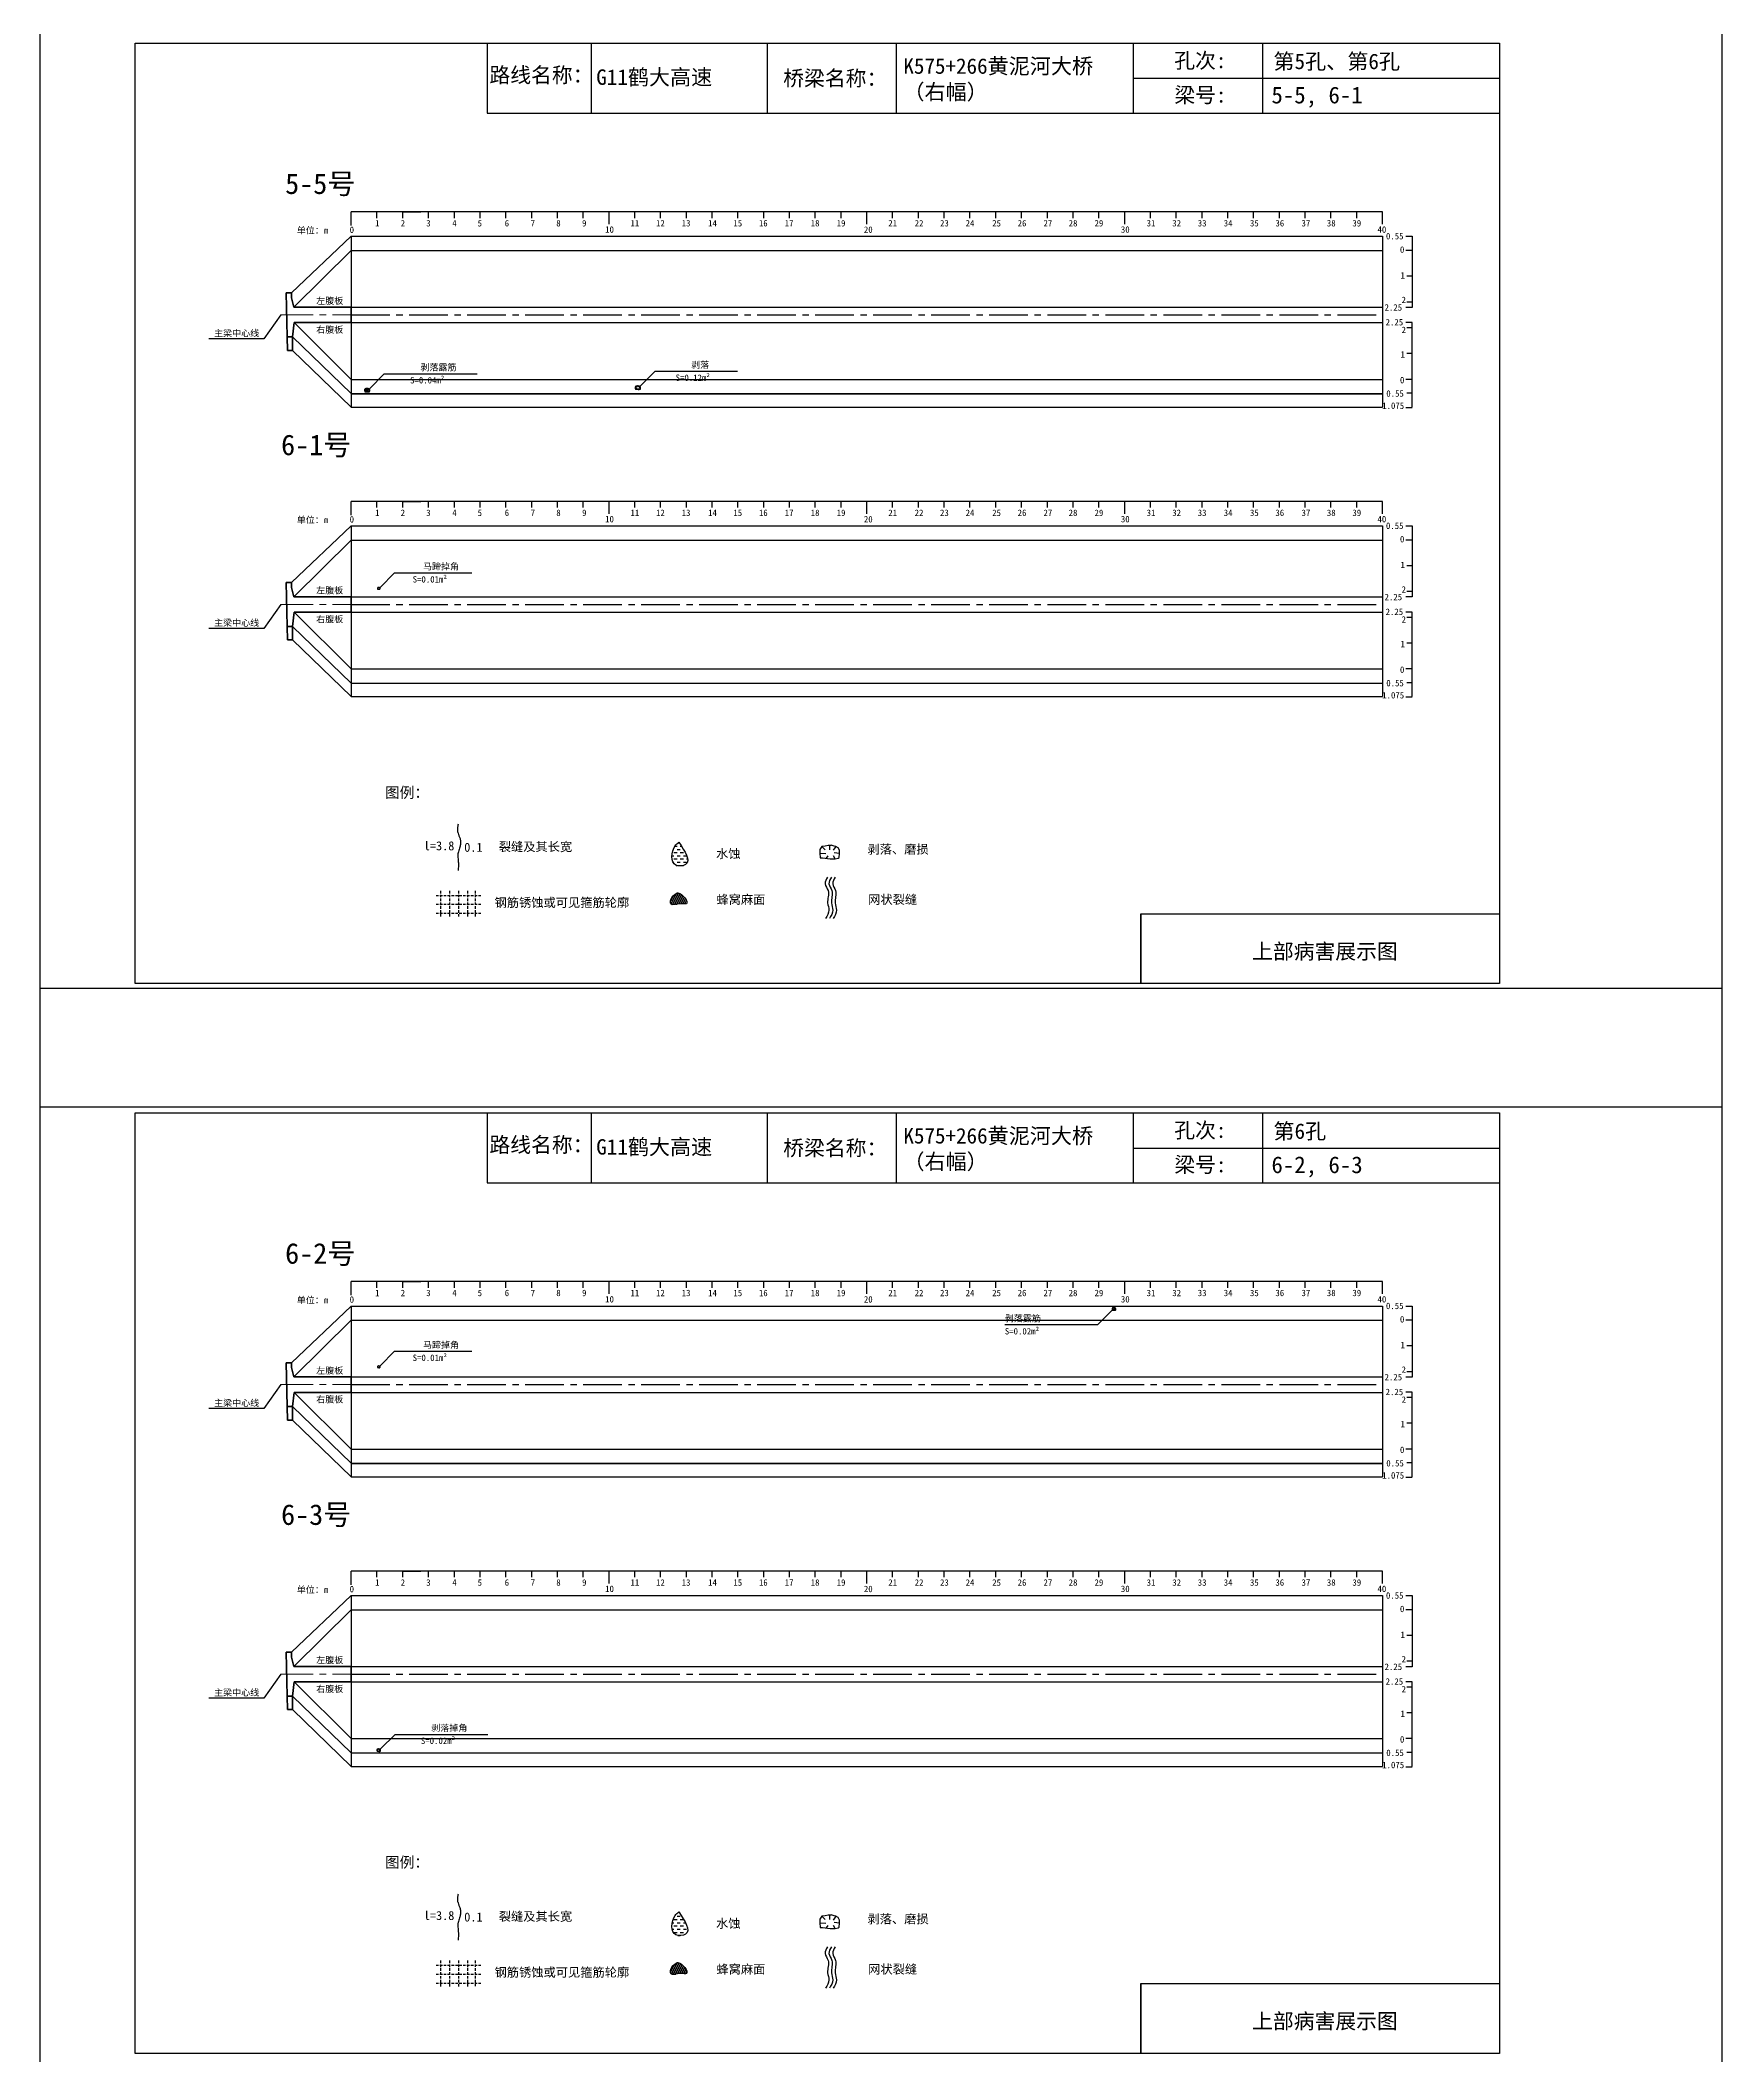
# Model space of a CAD drawing. Header units: millimetres. Extents: x -37 to 615, y -5493 to 23.
# Drawn here: x -37 to 615, y -4201 to -3419 of the extents above; entities that cross this region are included whole.
import ezdxf

# ---------------------------------------------------------------- set-up
doc = ezdxf.new("R2010")
doc.units = ezdxf.units.MM
for name, pattern in [('CENTER', [2, 1.25, -0.25, 0.25, -0.25]), ('CENTER2', [1.125, 0.75, -0.125, 0.125, -0.125]), ('DASHED', [0.75, 0.5, -0.25])]:
    doc.linetypes.add(name, pattern=pattern)
for name, color, linetype in [('加固措施', 7, 'Continuous'), ('图层1', 7, 'Continuous'), ('病害', 5, 'Continuous'), ('轮廓', 3, 'Continuous')]:
    doc.layers.add(name, color=color, linetype=linetype)
doc.layers.add('虚线', color=7, linetype='Continuous', lineweight=30)
doc.styles.get("Standard").update_dxf_attribs({"font": ''})
doc.styles.add('汉字', font='')
doc.styles.get('Standard').set_extended_font_data('SimSun')
doc.styles.get('汉字').set_extended_font_data('SimSun')
pattern_1 = [(0, (-2783.5002, -201.1734), (0.38480574, 0.76961148), [0, -0.76961148])]
pattern_2 = [(0, (-4794.9262, -487.88576), (0.38480574, 0.76961148), [0, -0.76961148])]
pattern_3 = [(0, (-2240.9707, -124.7498), (1.2467706, 1.2467706), [1.2467706, -1.2467706])]

# ---------------------------------------------------------------- blocks, each defined once
blk = doc.blocks.new('adfsd')
at = {"lineweight": -2, "ltscale": 0.5}
for p, q in [((1140.876, -3083.768), (1140.94, -3083.769)), ((1140.897, -3083.694), (1140.936, -3083.729)), ((1140.948, -3083.824), (1140.969, -3083.796)), ((1140.983, -3083.682), (1140.981, -3083.729)), ((1141.053, -3083.694), (1141.022, -3083.735)), ((1141.045, -3083.83), (1141.028, -3083.796)), ((1141.094, -3083.772), (1141.036, -3083.763))]:
    blk.add_line(p, q, dxfattribs=at)
blk.add_lwpolyline([(1141, -3083.682), (1140.967, -3083.682), (1140.934, -3083.69), (1140.897, -3083.694), (1140.876, -3083.727), (1140.876, -3083.768), (1140.88, -3083.818), (1140.905, -3083.818), (1140.991, -3083.83), (1141.045, -3083.83), (1141.078, -3083.822), (1141.09, -3083.814), (1141.094, -3083.772), (1141.094, -3083.735), (1141.078, -3083.707), (1141.053, -3083.694), (1141.033, -3083.69), (1141, -3083.678)], dxfattribs=at)
blk = doc.blocks.new('chi')
at = {"color": 0}
for p, q in [((1147.409, -3079.329), (1147.409, -3078.8)), ((1187.409, -3078.8), (1147.409, -3078.8)), ((1148.409, -3079.041), (1148.409, -3078.8)), ((1149.409, -3079.041), (1149.409, -3078.8)), ((1149.409, -3078.8), (1150.109, -3078.8)), ((1150.409, -3079.041), (1150.409, -3078.8)), ((1151.409, -3079.041), (1151.409, -3078.8)), ((1152.409, -3079.041), (1152.409, -3078.8)), ((1153.409, -3079.041), (1153.409, -3078.8)), ((1154.409, -3079.041), (1154.409, -3078.8)), ((1155.409, -3079.041), (1155.409, -3078.8)), ((1156.409, -3079.041), (1156.409, -3078.8)), ((1157.409, -3079.283), (1157.409, -3078.8)), ((1158.409, -3079.041), (1158.409, -3078.8)), ((1159.409, -3079.041), (1159.409, -3078.8)), ((1160.409, -3079.041), (1160.409, -3078.8)), ((1161.409, -3079.041), (1161.409, -3078.8)), ((1162.409, -3079.041), (1162.409, -3078.8)), ((1163.409, -3079.041), (1163.409, -3078.8)), ((1164.409, -3079.041), (1164.409, -3078.8)), ((1165.409, -3079.041), (1165.409, -3078.8)), ((1166.409, -3079.041), (1166.409, -3078.8)), ((1167.409, -3079.283), (1167.409, -3078.8)), ((1168.409, -3079.041), (1168.409, -3078.8)), ((1169.409, -3079.041), (1169.409, -3078.8)), ((1170.409, -3079.041), (1170.409, -3078.8)), ((1171.409, -3079.041), (1171.409, -3078.8)), ((1172.409, -3079.041), (1172.409, -3078.8)), ((1173.409, -3079.041), (1173.409, -3078.8)), ((1174.409, -3079.041), (1174.409, -3078.8)), ((1175.409, -3079.041), (1175.409, -3078.8)), ((1176.409, -3079.041), (1176.409, -3078.8)), ((1177.409, -3079.283), (1177.409, -3078.8)), ((1178.409, -3079.041), (1178.409, -3078.8)), ((1179.409, -3079.041), (1179.409, -3078.8)), ((1180.409, -3079.041), (1180.409, -3078.8)), ((1181.409, -3079.041), (1181.409, -3078.8)), ((1182.409, -3079.041), (1182.409, -3078.8)), ((1183.409, -3079.041), (1183.409, -3078.8)), ((1184.409, -3079.041), (1184.409, -3078.8)), ((1185.409, -3079.041), (1185.409, -3078.8)), ((1186.409, -3079.041), (1186.409, -3078.8)), ((1187.409, -3079.283), (1187.409, -3078.8))]:
    blk.add_line(p, q, dxfattribs=at)
for s, p in [('0', (1147.349, -3079.623)), ('1', (1148.339, -3079.368)), ('2', (1149.328, -3079.368)), ('3', (1150.319, -3079.368)), ('4', (1151.329, -3079.368)), ('5', (1152.313, -3079.368)), ('6', (1153.363, -3079.368)), ('7', (1154.37, -3079.368)), ('8', (1155.363, -3079.368)), ('9', (1156.363, -3079.368)), ('10', (1157.259, -3079.613)), ('11', (1158.242, -3079.368)), ('12', (1159.233, -3079.368)), ('13', (1160.227, -3079.368)), ('14', (1161.252, -3079.368)), ('15', (1162.233, -3079.368)), ('16', (1163.223, -3079.368)), ('17', (1164.224, -3079.368)), ('18', (1165.232, -3079.368)), ('19', (1166.238, -3079.368)), ('20', (1167.294, -3079.617)), ('21', (1168.24, -3079.368)), ('22', (1169.264, -3079.368)), ('23', (1170.247, -3079.368)), ('24', (1171.24, -3079.368)), ('25', (1172.271, -3079.368)), ('26', (1173.258, -3079.368)), ('27', (1174.261, -3079.368)), ('28', (1175.236, -3079.368)), ('29', (1176.24, -3079.368)), ('30', (1177.262, -3079.613)), ('31', (1178.261, -3079.368)), ('32', (1179.256, -3079.368)), ('33', (1180.243, -3079.368)), ('34', (1181.251, -3079.368)), ('35', (1182.269, -3079.368)), ('36', (1183.256, -3079.368)), ('37', (1184.269, -3079.368)), ('38', (1185.251, -3079.368)), ('39', (1186.242, -3079.368)), ('40', (1187.216, -3079.613))]:
    blk.add_text(s, height=0.25).set_placement(p)
blk = doc.blocks.new('kopp')
at = {"color": 0}
for p, q in [((1188.308, -3078.25), (1188.558, -3078.25)), ((1188.558, -3078.8), (1188.308, -3078.8)), ((1188.558, -3078.25), (1188.558, -3078.8)), ((1188.558, -3078.8), (1188.558, -3079.8)), ((1188.558, -3079.8), (1188.358, -3079.8)), ((1188.558, -3079.8), (1188.558, -3079.8)), ((1188.558, -3079.8), (1188.558, -3080.8)), ((1188.558, -3081.009), (1188.308, -3081.009)), ((1188.558, -3080.8), (1188.358, -3080.8)), ((1188.558, -3080.8), (1188.558, -3081.009)), ((1188.558, -3081.592), (1188.308, -3081.592)), ((1188.558, -3081.8), (1188.358, -3081.8)), ((1188.558, -3081.8), (1188.558, -3081.592)), ((1188.558, -3082.8), (1188.558, -3081.8)), ((1188.558, -3082.8), (1188.358, -3082.8)), ((1188.558, -3083.8), (1188.558, -3082.8)), ((1188.558, -3082.8), (1188.558, -3082.8)), ((1188.558, -3083.8), (1188.308, -3083.8)), ((1188.558, -3084.338), (1188.358, -3084.338)), ((1188.558, -3084.875), (1188.558, -3083.8)), ((1188.308, -3084.888), (1188.558, -3084.888))]:
    blk.add_line(p, q, dxfattribs=at)
for s, p in [('0.55', (1187.543, -3078.37)), ('0', (1188.086, -3078.891)), ('1', (1188.109, -3079.89)), ('2.25', (1187.49, -3081.135)), ('2', (1188.15, -3080.842)), ('2.25', (1187.53, -3081.708)), ('2', (1188.15, -3082.006)), ('1', (1188.109, -3082.959)), ('0.55', (1187.556, -3084.474)), ('0', (1188.086, -3083.954)), ('1.075', (1187.398, -3084.946))]:
    blk.add_text(s, height=0.25).set_placement(p)

msp = doc.modelspace()

# ---------------------------------------------------------------- hatches: boundary and pattern name
at = {"layer": '加固措施', "lineweight": -2}
h = msp.add_hatch(dxfattribs=at)
h.set_pattern_fill('DASH', color=256, scale=0.626645)
h.set_pattern_definition(pattern_3)
edge = h.paths.add_edge_path()
edge.add_spline(control_points=[(210.85, -3730.12), (210.36, -3730.55), (208.03, -3732.61), (207.41, -3740.1), (216.74, -3738.77), (213.29, -3733.7), (210.85, -3730.12)], knot_values=[0, 0, 0, 0, 3.237042, 15.187225, 21.182779, 35.601669, 35.601669, 35.601669, 35.601669], degree=3, periodic=0)
h = msp.add_hatch(dxfattribs=at)
h.set_pattern_fill('DASH', color=256, scale=0.626645)
h.set_pattern_definition(pattern_3)
edge = h.paths.add_edge_path()
edge.add_spline(control_points=[(210.85, -3730.12), (210.36, -3730.55), (208.03, -3732.61), (207.41, -3740.1), (216.74, -3738.77), (213.29, -3733.7), (210.85, -3730.12)], knot_values=[0, 0, 0, 0, 3.237042, 15.187225, 21.182779, 35.601669, 35.601669, 35.601669, 35.601669], degree=3, periodic=0)
h = msp.add_hatch(dxfattribs=at)
h.set_pattern_fill('DOTS', scale=0.696272)
h.set_pattern_definition(pattern_1)
edge = h.paths.add_edge_path()
edge.add_spline(control_points=[(210.19, -3749.78), (209.15, -3750.49), (207.68, -3751.51), (207.52, -3755.25), (211, -3753.53), (215.72, -3754.88), (212.21, -3749.7), (210.31, -3749.78), (210.19, -3749.78)], knot_values=[0, 0, 0, 0, 5.205471, 7.397577, 12.944796, 16.169923, 23.88441, 24.400432, 24.400432, 24.400432, 24.400432], degree=3, periodic=0)
h = msp.add_hatch(dxfattribs=at)
h.set_pattern_fill('DOTS', scale=0.696272)
h.set_pattern_definition(pattern_1)
edge = h.paths.add_edge_path()
edge.add_spline(control_points=[(210.19, -3749.78), (209.15, -3750.49), (207.68, -3751.51), (207.52, -3755.25), (211, -3753.53), (215.72, -3754.88), (212.21, -3749.7), (210.31, -3749.78), (210.19, -3749.78)], knot_values=[0, 0, 0, 0, 5.205471, 7.397577, 12.944796, 16.169923, 23.88441, 24.400432, 24.400432, 24.400432, 24.400432], degree=3, periodic=0)
h = msp.add_hatch(dxfattribs=at)
h.set_pattern_fill('DASH', color=256, scale=0.626645)
h.set_pattern_definition(pattern_3)
edge = h.paths.add_edge_path()
edge.add_spline(control_points=[(210.85, -4145.12), (210.36, -4145.55), (208.03, -4147.61), (207.41, -4155.1), (216.74, -4153.77), (213.29, -4148.7), (210.85, -4145.12)], knot_values=[0, 0, 0, 0, 3.237042, 15.187225, 21.182779, 35.601669, 35.601669, 35.601669, 35.601669], degree=3, periodic=0)
h = msp.add_hatch(dxfattribs=at)
h.set_pattern_fill('DASH', color=256, scale=0.626645)
h.set_pattern_definition(pattern_3)
edge = h.paths.add_edge_path()
edge.add_spline(control_points=[(210.85, -4145.12), (210.36, -4145.55), (208.03, -4147.61), (207.41, -4155.1), (216.74, -4153.77), (213.29, -4148.7), (210.85, -4145.12)], knot_values=[0, 0, 0, 0, 3.237042, 15.187225, 21.182779, 35.601669, 35.601669, 35.601669, 35.601669], degree=3, periodic=0)
h = msp.add_hatch(dxfattribs=at)
h.set_pattern_fill('DOTS', scale=0.696272)
h.set_pattern_definition(pattern_1)
edge = h.paths.add_edge_path()
edge.add_spline(control_points=[(210.19, -4164.78), (209.15, -4165.49), (207.68, -4166.51), (207.52, -4170.25), (211, -4168.53), (215.72, -4169.88), (212.21, -4164.7), (210.31, -4164.78), (210.19, -4164.78)], knot_values=[0, 0, 0, 0, 5.205471, 7.397577, 12.944796, 16.169923, 23.88441, 24.400432, 24.400432, 24.400432, 24.400432], degree=3, periodic=0)
h = msp.add_hatch(dxfattribs=at)
h.set_pattern_fill('DOTS', scale=0.696272)
h.set_pattern_definition(pattern_1)
edge = h.paths.add_edge_path()
edge.add_spline(control_points=[(210.19, -4164.78), (209.15, -4165.49), (207.68, -4166.51), (207.52, -4170.25), (211, -4168.53), (215.72, -4169.88), (212.21, -4164.7), (210.31, -4164.78), (210.19, -4164.78)], knot_values=[0, 0, 0, 0, 5.205471, 7.397577, 12.944796, 16.169923, 23.88441, 24.400432, 24.400432, 24.400432, 24.400432], degree=3, periodic=0)
at = {"layer": '病害', "lineweight": -2}
h = msp.add_hatch(dxfattribs=at)
h.set_pattern_fill('DOTS', color=4, scale=0.696272, style=0)
h.set_pattern_definition(pattern_2)
edge = h.paths.add_edge_path()
edge.add_spline(control_points=[(210.19, -3749.78), (209.15, -3750.49), (207.68, -3751.51), (207.52, -3755.25), (211, -3753.53), (215.72, -3754.88), (212.21, -3749.7), (210.31, -3749.78), (210.19, -3749.78)], knot_values=[0, 0, 0, 0, 1.041094, 1.479515, 2.588959, 3.233985, 4.776882, 4.880086, 4.880086, 4.880086, 4.880086], degree=3, periodic=0)
h = msp.add_hatch(dxfattribs=at)
h.set_pattern_fill('DOTS', color=4, scale=0.696272, style=0)
h.set_pattern_definition(pattern_2)
edge = h.paths.add_edge_path()
edge.add_spline(control_points=[(210.19, -3749.78), (209.15, -3750.49), (207.68, -3751.51), (207.52, -3755.25), (211, -3753.53), (215.72, -3754.88), (212.21, -3749.7), (210.31, -3749.78), (210.19, -3749.78)], knot_values=[0, 0, 0, 0, 1.041094, 1.479515, 2.588959, 3.233985, 4.776882, 4.880086, 4.880086, 4.880086, 4.880086], degree=3, periodic=0)
h = msp.add_hatch(dxfattribs=at)
h.set_pattern_fill('DOTS', color=4, scale=0.696272, style=0)
h.set_pattern_definition(pattern_2)
edge = h.paths.add_edge_path()
edge.add_spline(control_points=[(210.19, -4164.78), (209.15, -4165.49), (207.68, -4166.51), (207.52, -4170.25), (211, -4168.53), (215.72, -4169.88), (212.21, -4164.7), (210.31, -4164.78), (210.19, -4164.78)], knot_values=[0, 0, 0, 0, 1.041094, 1.479515, 2.588959, 3.233985, 4.776882, 4.880086, 4.880086, 4.880086, 4.880086], degree=3, periodic=0)
h = msp.add_hatch(dxfattribs=at)
h.set_pattern_fill('DOTS', color=4, scale=0.696272, style=0)
h.set_pattern_definition(pattern_2)
edge = h.paths.add_edge_path()
edge.add_spline(control_points=[(210.19, -4164.78), (209.15, -4165.49), (207.68, -4166.51), (207.52, -4170.25), (211, -4168.53), (215.72, -4169.88), (212.21, -4164.7), (210.31, -4164.78), (210.19, -4164.78)], knot_values=[0, 0, 0, 0, 1.041094, 1.479515, 2.588959, 3.233985, 4.776882, 4.880086, 4.880086, 4.880086, 4.880086], degree=3, periodic=0)

# ---------------------------------------------------------------- linework, layer by layer
at = {"color": 0, "linetype": 'ByBlock'}
for p, q in [((0, -3420.15), (529.17, -3420.15)), ((0, -3785), (0, -3420.15)), ((136.5, -3420.15), (136.5, -3447.28)), ((245.1, -3420.15), (245.1, -3447.28)), ((387.13, -3420.15), (387.13, -3447.28)), ((437.29, -3420.21), (437.29, -3447.34)), ((529.17, -3420.15), (529.17, -3785)), ((136.5, -3447.28), (529.17, -3447.28)), ((390.12, -3785), (390.12, -3757.88)), ((390.12, -3757.88), (529.17, -3757.88)), ((529.17, -3785), (0, -3785)), ((0, -3835.15), (529.17, -3835.15)), ((0, -4200), (0, -3835.15)), ((136.5, -3835.15), (136.5, -3862.28)), ((245.1, -3835.15), (245.1, -3862.28)), ((387.13, -3835.15), (387.13, -3862.28)), ((437.29, -3835.21), (437.29, -3862.34)), ((529.17, -3835.15), (529.17, -4200)), ((136.5, -3862.28), (529.17, -3862.28)), ((390.12, -4200), (390.12, -4172.88)), ((390.12, -4172.88), (529.17, -4172.88)), ((529.17, -4200), (0, -4200))]:
    msp.add_line(p, q, dxfattribs=at)
at = {"color": 0}
for p, q in [((60.65, -3517.07), (83.82, -3495.07)), ((61.57, -3522.57), (83.82, -3500.57)), ((83.82, -3495.07), (83.82, -3561.32)), ((83.82, -3495.07), (483.82, -3495.07)), ((483.82, -3495.07), (483.82, -3561.32)), ((56.57, -3525.57), (49.96, -3534.83)), ((83.82, -3522.57), (483.82, -3522.57)), ((483.82, -3522.57), (483.82, -3525.57)), ((61.64, -3528.57), (83.82, -3550.57)), ((83.82, -3528.57), (483.82, -3528.57)), ((49.96, -3534.83), (28.63, -3534.83)), ((60.99, -3534.07), (83.82, -3556.07)), ((61.09, -3539.32), (83.82, -3561.32)), ((83.82, -3550.57), (483.82, -3550.57)), ((83.82, -3556.07), (483.82, -3556.07)), ((83.82, -3556.19), (483.82, -3556.19)), ((83.82, -3561.32), (483.82, -3561.32)), ((60.65, -3629.41), (83.82, -3607.41)), ((83.82, -3607.41), (83.82, -3673.66)), ((83.82, -3607.41), (483.82, -3607.41)), ((483.82, -3607.41), (483.82, -3673.66)), ((61.57, -3634.92), (83.82, -3612.91)), ((83.82, -3612.91), (483.82, -3612.91)), ((83.82, -3634.91), (483.82, -3634.91)), ((483.82, -3634.91), (483.82, -3637.91)), ((56.57, -3637.91), (49.96, -3647.17)), ((61.64, -3640.91), (83.82, -3662.91)), ((83.82, -3640.91), (483.82, -3640.91)), ((49.96, -3647.17), (28.63, -3647.17)), ((60.99, -3646.41), (83.82, -3668.41)), ((61.09, -3651.66), (83.82, -3673.66)), ((83.82, -3662.91), (483.82, -3662.91)), ((83.82, -3668.41), (483.82, -3668.41)), ((83.82, -3673.66), (483.82, -3673.66)), ((60.65, -3932.07), (83.82, -3910.07)), ((61.57, -3937.57), (83.82, -3915.57)), ((83.82, -3910.07), (83.82, -3976.32)), ((83.82, -3910.07), (483.82, -3910.07)), ((483.82, -3910.07), (483.82, -3976.32)), ((56.57, -3940.57), (49.96, -3949.83)), ((83.82, -3937.57), (483.82, -3937.57)), ((483.82, -3937.57), (483.82, -3940.57)), ((61.64, -3943.57), (83.82, -3965.57)), ((83.82, -3943.57), (483.82, -3943.57)), ((49.96, -3949.83), (28.63, -3949.83)), ((60.99, -3949.07), (83.82, -3971.07)), ((61.09, -3954.32), (83.82, -3976.32)), ((83.82, -3965.57), (483.82, -3965.57)), ((83.82, -3971.07), (483.82, -3971.07)), ((83.82, -3971.19), (483.82, -3971.19)), ((83.82, -3976.32), (483.82, -3976.32)), ((60.65, -4044.41), (83.82, -4022.41)), ((83.82, -4022.41), (83.82, -4088.66)), ((83.82, -4022.41), (483.82, -4022.41)), ((483.82, -4022.41), (483.82, -4088.66)), ((61.57, -4049.92), (83.82, -4027.91)), ((83.82, -4027.91), (483.82, -4027.91)), ((83.82, -4049.91), (483.82, -4049.91)), ((483.82, -4049.91), (483.82, -4052.91)), ((56.57, -4052.91), (49.96, -4062.17)), ((61.64, -4055.91), (83.82, -4077.91)), ((83.82, -4055.91), (483.82, -4055.91)), ((49.96, -4062.17), (28.63, -4062.17)), ((60.99, -4061.41), (83.82, -4083.41)), ((61.09, -4066.66), (83.82, -4088.66)), ((83.82, -4077.91), (483.82, -4077.91)), ((83.82, -4083.41), (483.82, -4083.41)), ((83.82, -4088.66), (483.82, -4088.66))]:
    msp.add_line(p, q, dxfattribs=at)
for p, q in [((83.82, -3500.57), (483.82, -3500.57)), ((83.82, -3915.57), (483.82, -3915.57))]:
    msp.add_line(p, q)
at = {"color": 1, "linetype": 'CENTER2', "ltscale": 20}
for p, q in [((83.82, -3525.57), (483.82, -3525.57)), ((83.82, -3637.91), (483.82, -3637.91)), ((83.82, -3940.57), (483.82, -3940.57)), ((83.82, -4052.91), (483.82, -4052.91))]:
    msp.add_line(p, q, dxfattribs=at)
at = {"color": 1, "linetype": 'DASHED'}
for p, q in [((89, -3554.42), (91, -3554.42)), ((89, -3554.77), (91, -3554.77)), ((89, -3555.12), (91, -3555.12)), ((89.5, -3555.47), (89.5, -3554.07)), ((90, -3555.47), (90, -3554.07)), ((90.5, -3555.47), (90.5, -3554.07)), ((379, -3910.98), (380.39, -3910.98)), ((379, -3911.22), (380.39, -3911.22)), ((379, -3911.46), (380.39, -3911.46)), ((379.35, -3911.71), (379.35, -3910.73)), ((379.7, -3911.71), (379.7, -3910.73)), ((380.05, -3911.71), (380.05, -3910.73))]:
    msp.add_line(p, q, dxfattribs=at)
at = {"color": 7}
for p, q in [((89, -3554.9), (89.59, -3554.91)), ((89.19, -3554.22), (89.55, -3554.54)), ((89.66, -3555.41), (89.85, -3555.15)), ((89.98, -3554.11), (89.96, -3554.54)), ((90.62, -3554.22), (90.34, -3554.59)), ((90.55, -3555.47), (90.39, -3555.15)), ((91, -3554.94), (90.47, -3554.85)), ((194, -3553.93), (194.59, -3553.94)), ((194.19, -3553.25), (194.55, -3553.56)), ((194.66, -3554.44), (194.85, -3554.18)), ((194.98, -3553.13), (194.96, -3553.56)), ((195.62, -3553.25), (195.34, -3553.62)), ((195.55, -3554.49), (195.39, -3554.18)), ((196, -3553.96), (195.47, -3553.88)), ((94, -3631.72), (94.29, -3631.72)), ((94.09, -3631.38), (94.28, -3631.54)), ((94.33, -3631.97), (94.43, -3631.84)), ((94.49, -3631.32), (94.48, -3631.54)), ((94.81, -3631.38), (94.67, -3631.56)), ((94.77, -3632), (94.7, -3631.84)), ((95, -3631.74), (94.73, -3631.69)), ((379, -3911.31), (379.41, -3911.32)), ((379.13, -3910.84), (379.38, -3911.06)), ((379.46, -3911.67), (379.59, -3911.49)), ((379.68, -3910.76), (379.67, -3911.06)), ((380.13, -3910.84), (379.93, -3911.1)), ((380.08, -3911.71), (379.97, -3911.49)), ((380.39, -3911.34), (380.02, -3911.28)), ((94, -3933.72), (94.29, -3933.72)), ((94.09, -3933.38), (94.28, -3933.54)), ((94.33, -3933.97), (94.43, -3933.84)), ((94.49, -3933.32), (94.48, -3933.54)), ((94.81, -3933.38), (94.67, -3933.56)), ((94.77, -3934), (94.7, -3933.84)), ((95, -3933.74), (94.73, -3933.69)), ((93.8, -4082.47), (94.21, -4082.48)), ((93.93, -4082), (94.18, -4082.22)), ((94.26, -4082.83), (94.39, -4082.65)), ((94.48, -4081.92), (94.47, -4082.22)), ((94.93, -4082), (94.73, -4082.26)), ((94.88, -4082.87), (94.77, -4082.65)), ((95.19, -4082.5), (94.82, -4082.44))]:
    msp.add_line(p, q, dxfattribs=at)
at = {"color": 1, "linetype": 'DASHED', "ltscale": 2}
for p, q in [((116.71, -3750.75), (134.11, -3750.75)), ((116.71, -3750.75), (134.11, -3750.75)), ((118.45, -3749.01), (118.45, -3759.45)), ((118.45, -3749.01), (118.45, -3759.45)), ((121.93, -3749.01), (121.93, -3759.45)), ((121.93, -3749.01), (121.93, -3759.45)), ((125.41, -3749.01), (125.41, -3759.45)), ((125.41, -3749.01), (125.41, -3759.45)), ((128.89, -3749.01), (128.89, -3759.45)), ((128.89, -3749.01), (128.89, -3759.45)), ((131.87, -3748.98), (131.87, -3759.43)), ((131.87, -3748.98), (131.87, -3759.43)), ((116.71, -3754.23), (134.11, -3754.23)), ((116.71, -3754.23), (134.11, -3754.23)), ((116.71, -3757.71), (134.11, -3757.71)), ((116.71, -3757.71), (134.11, -3757.71)), ((116.71, -4165.75), (134.11, -4165.75)), ((116.71, -4165.75), (134.11, -4165.75)), ((118.45, -4164.01), (118.45, -4174.45)), ((118.45, -4164.01), (118.45, -4174.45)), ((121.93, -4164.01), (121.93, -4174.45)), ((121.93, -4164.01), (121.93, -4174.45)), ((125.41, -4164.01), (125.41, -4174.45)), ((125.41, -4164.01), (125.41, -4174.45)), ((128.89, -4164.01), (128.89, -4174.45)), ((128.89, -4164.01), (128.89, -4174.45)), ((131.87, -4163.98), (131.87, -4174.43)), ((131.87, -4163.98), (131.87, -4174.43)), ((116.71, -4169.23), (134.11, -4169.23)), ((116.71, -4169.23), (134.11, -4169.23)), ((116.71, -4172.71), (134.11, -4172.71)), ((116.71, -4172.71), (134.11, -4172.71))]:
    msp.add_line(p, q, dxfattribs=at)
at = {"color": 3, "linetype": 'ByBlock'}
for points in [[(-36.77, -3371.81), (615.38, -3371.81), (615.38, -3832.93), (-36.77, -3832.93)], [(-36.77, -3786.81), (615.38, -3786.81), (615.38, -4247.93), (-36.77, -4247.93)]]:
    msp.add_lwpolyline(points, close=True, dxfattribs=at)
at = {"color": 7}
for points in [[(91, -3554.07), (96.66, -3548.41), (132.66, -3548.41)], [(196, -3553.1), (201.66, -3547.44), (233.66, -3547.44)], [(90.13, -3554.11), (89.83, -3554.11), (89.53, -3554.18), (89.19, -3554.22), (89, -3554.52), (89, -3554.9), (89.04, -3555.35), (89.26, -3555.35), (90.06, -3555.47), (90.55, -3555.47), (90.85, -3555.39), (90.96, -3555.31), (91, -3554.94), (91, -3554.6), (90.85, -3554.33), (90.62, -3554.22), (90.43, -3554.18), (90.13, -3554.07)], [(195.13, -3553.13), (194.83, -3553.13), (194.53, -3553.21), (194.19, -3553.25), (194, -3553.55), (194, -3553.93), (194.04, -3554.38), (194.26, -3554.38), (195.06, -3554.49), (195.55, -3554.49), (195.85, -3554.42), (195.96, -3554.34), (196, -3553.96), (196, -3553.62), (195.85, -3553.36), (195.62, -3553.25), (195.43, -3553.21), (195.13, -3553.1)], [(95, -3631.3), (100.66, -3625.65), (130.66, -3625.65)], [(94.57, -3631.32), (94.42, -3631.32), (94.26, -3631.36), (94.09, -3631.38), (94, -3631.53), (94, -3631.72), (94.02, -3631.94), (94.13, -3631.94), (94.53, -3632), (94.77, -3632), (94.92, -3631.96), (94.98, -3631.92), (95, -3631.74), (95, -3631.57), (94.92, -3631.43), (94.81, -3631.38), (94.72, -3631.36), (94.57, -3631.3)], [(379, -3911.71), (373.34, -3917.36), (337.34, -3917.36)], [(379.79, -3910.76), (379.58, -3910.76), (379.37, -3910.81), (379.13, -3910.84), (379, -3911.05), (379, -3911.31), (379.03, -3911.63), (379.18, -3911.63), (379.74, -3911.71), (380.08, -3911.71), (380.29, -3911.66), (380.37, -3911.6), (380.39, -3911.34), (380.39, -3911.1), (380.29, -3910.92), (380.13, -3910.84), (380, -3910.81), (379.79, -3910.73)], [(95, -3933.3), (100.66, -3927.65), (130.66, -3927.65)], [(94.57, -3933.32), (94.42, -3933.32), (94.26, -3933.36), (94.09, -3933.38), (94, -3933.53), (94, -3933.72), (94.02, -3933.94), (94.13, -3933.94), (94.53, -3934), (94.77, -3934), (94.92, -3933.96), (94.98, -3933.92), (95, -3933.74), (95, -3933.57), (94.92, -3933.43), (94.81, -3933.38), (94.72, -3933.36), (94.57, -3933.3)], [(95.19, -4081.89), (100.85, -4076.24), (136.85, -4076.24)], [(94.59, -4081.92), (94.38, -4081.92), (94.17, -4081.97), (93.93, -4082), (93.8, -4082.21), (93.8, -4082.47), (93.83, -4082.79), (93.98, -4082.79), (94.54, -4082.87), (94.88, -4082.87), (95.09, -4082.81), (95.17, -4082.76), (95.19, -4082.5), (95.19, -4082.26), (95.09, -4082.08), (94.93, -4082), (94.8, -4081.97), (94.59, -4081.89)]]:
    msp.add_lwpolyline(points, dxfattribs=at)
for points in [[(268.59, -3743.64), (268.08, -3744.53), (267.03, -3746.33), (269.71, -3749.45), (267.97, -3753.1), (269.63, -3756.74), (268.46, -3758.65), (267.82, -3759.69)], [(268.59, -3743.64), (268.08, -3744.53), (267.03, -3746.33), (269.71, -3749.45), (267.97, -3753.1), (269.63, -3756.74), (268.46, -3758.65), (267.82, -3759.69)], [(270.07, -3743.64), (269.55, -3744.53), (268.51, -3746.33), (271.18, -3749.45), (269.44, -3753.1), (271.1, -3756.74), (269.94, -3758.65), (269.3, -3759.69)], [(270.07, -3743.64), (269.55, -3744.53), (268.51, -3746.33), (271.18, -3749.45), (269.44, -3753.1), (271.1, -3756.74), (269.94, -3758.65), (269.3, -3759.69)], [(271.52, -3743.64), (271, -3744.53), (269.96, -3746.33), (272.63, -3749.45), (270.89, -3753.1), (272.55, -3756.74), (271.39, -3758.65), (270.75, -3759.69)], [(271.52, -3743.64), (271, -3744.53), (269.96, -3746.33), (272.63, -3749.45), (270.89, -3753.1), (272.55, -3756.74), (271.39, -3758.65), (270.75, -3759.69)], [(268.59, -4158.64), (268.08, -4159.53), (267.03, -4161.33), (269.71, -4164.45), (267.97, -4168.1), (269.63, -4171.74), (268.46, -4173.65), (267.82, -4174.69)], [(268.59, -4158.64), (268.08, -4159.53), (267.03, -4161.33), (269.71, -4164.45), (267.97, -4168.1), (269.63, -4171.74), (268.46, -4173.65), (267.82, -4174.69)], [(270.07, -4158.64), (269.55, -4159.53), (268.51, -4161.33), (271.18, -4164.45), (269.44, -4168.1), (271.1, -4171.74), (269.94, -4173.65), (269.3, -4174.69)], [(270.07, -4158.64), (269.55, -4159.53), (268.51, -4161.33), (271.18, -4164.45), (269.44, -4168.1), (271.1, -4171.74), (269.94, -4173.65), (269.3, -4174.69)], [(271.52, -4158.64), (271, -4159.53), (269.96, -4161.33), (272.63, -4164.45), (270.89, -4168.1), (272.55, -4171.74), (271.39, -4173.65), (270.75, -4174.69)], [(271.52, -4158.64), (271, -4159.53), (269.96, -4161.33), (272.63, -4164.45), (270.89, -4168.1), (272.55, -4171.74), (271.39, -4173.65), (270.75, -4174.69)]]:
    msp.add_open_spline(points, degree=3, knots=[0, 0, 0, 0, 2.808133, 5.677796, 10.461234, 13.324406, 16.732801, 16.732801, 16.732801, 16.732801])
at = {"lineweight": -2}
for points in [[(210.19, -3749.78), (209.15, -3750.49), (207.68, -3751.51), (207.52, -3755.25), (211, -3753.53), (215.72, -3754.88), (212.21, -3749.7), (210.31, -3749.78), (210.19, -3749.78)], [(210.19, -3749.78), (209.15, -3750.49), (207.68, -3751.51), (207.52, -3755.25), (211, -3753.53), (215.72, -3754.88), (212.21, -3749.7), (210.31, -3749.78), (210.19, -3749.78)], [(210.19, -4164.78), (209.15, -4165.49), (207.68, -4166.51), (207.52, -4170.25), (211, -4168.53), (215.72, -4169.88), (212.21, -4164.7), (210.31, -4164.78), (210.19, -4164.78)], [(210.19, -4164.78), (209.15, -4165.49), (207.68, -4166.51), (207.52, -4170.25), (211, -4168.53), (215.72, -4169.88), (212.21, -4164.7), (210.31, -4164.78), (210.19, -4164.78)]]:
    msp.add_open_spline(points, degree=3, knots=[0, 0, 0, 0, 3.624423, 5.150725, 9.013098, 11.258664, 16.630045, 16.989336, 16.989336, 16.989336, 16.989336], dxfattribs=at)
at = {"layer": '加固措施', "lineweight": -2}
for points in [[(210.85, -3730.12), (210.36, -3730.55), (208.03, -3732.61), (207.41, -3740.1), (216.74, -3738.77), (213.29, -3733.7), (210.85, -3730.12)], [(210.85, -3730.12), (210.36, -3730.55), (208.03, -3732.61), (207.41, -3740.1), (216.74, -3738.77), (213.29, -3733.7), (210.85, -3730.12)], [(210.85, -4145.12), (210.36, -4145.55), (208.03, -4147.61), (207.41, -4155.1), (216.74, -4153.77), (213.29, -4148.7), (210.85, -4145.12)], [(210.85, -4145.12), (210.36, -4145.55), (208.03, -4147.61), (207.41, -4155.1), (216.74, -4153.77), (213.29, -4148.7), (210.85, -4145.12)]]:
    msp.add_open_spline(points, degree=3, knots=[0, 0, 0, 0, 2.028466, 9.51698, 13.274057, 22.309569, 22.309569, 22.309569, 22.309569], dxfattribs=at)
at = {"layer": '图层1', "lineweight": -2}
for points in [[(125.25, -3723.18), (125.22, -3723.39), (125.18, -3723.61), (125.07, -3724.25), (125.02, -3724.65), (124.99, -3725.22), (125, -3725.4), (125.02, -3725.69), (125.03, -3725.79), (125.06, -3726), (125.09, -3726.11), (125.19, -3726.49), (125.29, -3726.79), (125.54, -3727.43), (125.69, -3727.78), (125.96, -3728.54), (126.09, -3728.96), (126.21, -3729.66), (126.24, -3729.94), (126.25, -3730.49), (126.23, -3730.75), (126.16, -3731.26), (126.11, -3731.5), (126, -3731.97), (125.93, -3732.19), (125.76, -3732.75), (125.64, -3733.07), (125.45, -3733.67), (125.36, -3733.96), (125.27, -3734.34), (125.24, -3734.46), (125.21, -3734.68), (125.2, -3734.77), (125.18, -3734.97), (125.17, -3735.08), (125.17, -3735.46), (125.18, -3735.75), (125.23, -3736.38), (125.27, -3736.71), (125.33, -3737.3), (125.35, -3737.54), (125.38, -3738), (125.39, -3738.22), (125.4, -3738.64), (125.4, -3738.84), (125.39, -3739.46), (125.37, -3739.86), (125.32, -3740.55), (125.3, -3740.85), (125.27, -3741.15)], [(125.25, -3723.18), (125.22, -3723.39), (125.18, -3723.61), (125.07, -3724.25), (125.02, -3724.65), (124.99, -3725.22), (125, -3725.4), (125.02, -3725.69), (125.03, -3725.79), (125.06, -3726), (125.09, -3726.11), (125.19, -3726.49), (125.29, -3726.79), (125.54, -3727.43), (125.69, -3727.78), (125.96, -3728.54), (126.09, -3728.96), (126.21, -3729.66), (126.24, -3729.94), (126.25, -3730.49), (126.23, -3730.75), (126.16, -3731.26), (126.11, -3731.5), (126, -3731.97), (125.93, -3732.19), (125.76, -3732.75), (125.64, -3733.07), (125.45, -3733.67), (125.36, -3733.96), (125.27, -3734.34), (125.24, -3734.46), (125.21, -3734.68), (125.2, -3734.77), (125.18, -3734.97), (125.17, -3735.08), (125.17, -3735.46), (125.18, -3735.75), (125.23, -3736.38), (125.27, -3736.71), (125.33, -3737.3), (125.35, -3737.54), (125.38, -3738), (125.39, -3738.22), (125.4, -3738.64), (125.4, -3738.84), (125.39, -3739.46), (125.37, -3739.86), (125.32, -3740.55), (125.3, -3740.85), (125.27, -3741.15)], [(125.25, -4138.18), (125.22, -4138.39), (125.18, -4138.61), (125.07, -4139.25), (125.02, -4139.65), (124.99, -4140.22), (125, -4140.4), (125.02, -4140.69), (125.03, -4140.79), (125.06, -4141), (125.09, -4141.11), (125.19, -4141.49), (125.29, -4141.79), (125.54, -4142.43), (125.69, -4142.78), (125.96, -4143.54), (126.09, -4143.96), (126.21, -4144.66), (126.24, -4144.94), (126.25, -4145.49), (126.23, -4145.75), (126.16, -4146.26), (126.11, -4146.5), (126, -4146.97), (125.93, -4147.19), (125.76, -4147.75), (125.64, -4148.07), (125.45, -4148.67), (125.36, -4148.96), (125.27, -4149.34), (125.24, -4149.46), (125.21, -4149.68), (125.2, -4149.77), (125.18, -4149.97), (125.17, -4150.08), (125.17, -4150.46), (125.18, -4150.75), (125.23, -4151.38), (125.27, -4151.71), (125.33, -4152.3), (125.35, -4152.54), (125.38, -4153), (125.39, -4153.22), (125.4, -4153.64), (125.4, -4153.84), (125.39, -4154.46), (125.37, -4154.86), (125.32, -4155.55), (125.3, -4155.85), (125.27, -4156.15)], [(125.25, -4138.18), (125.22, -4138.39), (125.18, -4138.61), (125.07, -4139.25), (125.02, -4139.65), (124.99, -4140.22), (125, -4140.4), (125.02, -4140.69), (125.03, -4140.79), (125.06, -4141), (125.09, -4141.11), (125.19, -4141.49), (125.29, -4141.79), (125.54, -4142.43), (125.69, -4142.78), (125.96, -4143.54), (126.09, -4143.96), (126.21, -4144.66), (126.24, -4144.94), (126.25, -4145.49), (126.23, -4145.75), (126.16, -4146.26), (126.11, -4146.5), (126, -4146.97), (125.93, -4147.19), (125.76, -4147.75), (125.64, -4148.07), (125.45, -4148.67), (125.36, -4148.96), (125.27, -4149.34), (125.24, -4149.46), (125.21, -4149.68), (125.2, -4149.77), (125.18, -4149.97), (125.17, -4150.08), (125.17, -4150.46), (125.18, -4150.75), (125.23, -4151.38), (125.27, -4151.71), (125.33, -4152.3), (125.35, -4152.54), (125.38, -4153), (125.39, -4153.22), (125.4, -4153.64), (125.4, -4153.84), (125.39, -4154.46), (125.37, -4154.86), (125.32, -4155.55), (125.3, -4155.85), (125.27, -4156.15)]]:
    msp.add_open_spline(points, degree=3, knots=[0, 0, 0, 0, 0.93103, 0.93103, 2.904338, 2.904338, 3.933552, 3.933552, 4.598026, 4.598026, 5.2625, 5.2625, 6.799065, 6.799065, 8.335629, 8.335629, 9.872194, 9.872194, 10.744529, 10.744529, 11.616864, 11.616864, 12.4892, 12.4892, 13.361535, 13.361535, 14.755665, 14.755665, 16.149795, 16.149795, 16.835641, 16.835641, 17.410365, 17.410365, 17.98509, 17.98509, 19.45733, 19.45733, 20.929571, 20.929571, 21.910052, 21.910052, 22.722819, 22.722819, 23.535585, 23.535585, 25.161117, 25.161117, 26.428502, 26.428502, 26.428502, 26.428502], dxfattribs=at)
at = {"layer": '病害', "color": 5}
for p, q in [((136.5, -3420.15), (136.5, -3447.28)), ((245.1, -3420.15), (245.1, -3447.28)), ((387.13, -3420.15), (387.13, -3447.28)), ((529.17, -3420.15), (529.17, -3447.28)), ((136.5, -3447.28), (386.58, -3447.28)), ((386.58, -3447.28), (529.17, -3447.28)), ((390.12, -3757.88), (529.17, -3757.88)), ((390.12, -3757.88), (390.12, -3785)), ((529.17, -3757.88), (529.17, -3785)), ((136.5, -3835.15), (136.5, -3862.28)), ((245.1, -3835.15), (245.1, -3862.28)), ((387.13, -3835.15), (387.13, -3862.28)), ((529.17, -3835.15), (529.17, -3862.28)), ((136.5, -3862.28), (386.58, -3862.28)), ((386.58, -3862.28), (529.17, -3862.28)), ((390.12, -4172.88), (529.17, -4172.88)), ((390.12, -4172.88), (390.12, -4200)), ((529.17, -4172.88), (529.17, -4200))]:
    msp.add_line(p, q, dxfattribs=at)
at = {"layer": '病害', "color": 0}
for p, q in [((176.83, -3420.15), (176.83, -3447.28)), ((295.25, -3420.15), (295.25, -3447.28)), ((387.14, -3433.77), (529.17, -3433.77)), ((176.83, -3835.15), (176.83, -3862.28)), ((295.25, -3835.15), (295.25, -3862.28)), ((387.14, -3848.77), (529.17, -3848.77))]:
    msp.add_line(p, q, dxfattribs=at)
at = {"layer": '虚线', "linetype": 'CENTER', "lineweight": 18, "ltscale": 10}
for p, q in [((56.57, -3525.57), (83.82, -3525.57)), ((56.57, -3637.91), (83.82, -3637.91)), ((56.57, -3940.57), (83.82, -3940.57)), ((56.57, -4052.91), (83.82, -4052.91))]:
    msp.add_line(p, q, dxfattribs=at)
at = {"layer": '轮廓', "color": 5, "lineweight": 35}
for p, q in [((58.99, -3534.07), (58.65, -3517.07)), ((58.65, -3517.07), (60.65, -3517.07)), ((60.69, -3518.95), (60.65, -3517.07)), ((61.57, -3522.57), (60.69, -3518.95)), ((83.82, -3522.57), (61.57, -3522.57)), ((83.82, -3528.57), (83.82, -3522.57)), ((60.99, -3534.07), (61.63, -3528.57)), ((83.82, -3528.57), (61.63, -3528.57)), ((58.99, -3534.07), (60.99, -3534.07)), ((59.09, -3539.32), (58.99, -3534.07)), ((59.09, -3539.32), (61.09, -3539.32)), ((61.09, -3539.32), (60.99, -3534.07)), ((58.99, -3646.41), (58.65, -3629.41)), ((58.65, -3629.41), (60.65, -3629.41)), ((60.69, -3631.29), (60.65, -3629.41)), ((61.57, -3634.92), (60.69, -3631.29)), ((83.82, -3634.92), (61.57, -3634.92)), ((83.82, -3640.92), (83.82, -3634.92)), ((60.99, -3646.41), (61.63, -3640.91)), ((83.82, -3640.91), (61.63, -3640.91)), ((58.99, -3646.41), (60.99, -3646.41)), ((59.09, -3651.66), (58.99, -3646.41)), ((61.09, -3651.66), (60.99, -3646.41)), ((59.09, -3651.66), (61.09, -3651.66)), ((58.99, -3949.07), (58.65, -3932.07)), ((58.65, -3932.07), (60.65, -3932.07)), ((60.69, -3933.95), (60.65, -3932.07)), ((61.57, -3937.57), (60.69, -3933.95)), ((83.82, -3937.57), (61.57, -3937.57)), ((83.82, -3943.57), (83.82, -3937.57)), ((60.99, -3949.07), (61.63, -3943.57)), ((83.82, -3943.57), (61.63, -3943.57)), ((58.99, -3949.07), (60.99, -3949.07)), ((59.09, -3954.32), (58.99, -3949.07)), ((59.09, -3954.32), (61.09, -3954.32)), ((61.09, -3954.32), (60.99, -3949.07)), ((58.99, -4061.41), (58.65, -4044.41)), ((58.65, -4044.41), (60.65, -4044.41)), ((60.69, -4046.29), (60.65, -4044.41)), ((61.57, -4049.92), (60.69, -4046.29)), ((83.82, -4049.92), (61.57, -4049.92)), ((83.82, -4055.92), (83.82, -4049.92)), ((60.99, -4061.41), (61.63, -4055.91)), ((83.82, -4055.91), (61.63, -4055.91)), ((58.99, -4061.41), (60.99, -4061.41)), ((59.09, -4066.66), (58.99, -4061.41)), ((61.09, -4066.66), (60.99, -4061.41)), ((59.09, -4066.66), (61.09, -4066.66))]:
    msp.add_line(p, q, dxfattribs=at)

# ---------------------------------------------------------------- block references
for name, p, xscale, yscale, zscale in [('chi', (-11390.27, 27302.43), 9.999999999994273, 9.999999999994273, 9.999999999994273), ('kopp', (-11390.27, 27287.43), 9.999999999994273, 9.999999999994273, 9.999999999994273), ('chi', (-11390.27, 27190.09), 9.999999999994273, 9.999999999994273, 9.999999999994273), ('kopp', (-11390.27, 27175.09), 9.999999999994273, 9.999999999994273, 9.999999999994273), ('adfsd', (-39452.38, 103622.64), 34.81359766870787, 34.81359766870787, 34.81359766870787), ('adfsd', (-39452.38, 103622.64), 34.81359766870787, 34.81359766870787, 34.81359766870787), ('chi', (-11390.27, 26887.43), 9.999999999994273, 9.999999999994273, 9.999999999994273), ('kopp', (-11390.27, 26872.43), 9.999999999994273, 9.999999999994273, 9.999999999994273), ('chi', (-11390.27, 26775.09), 9.999999999994273, 9.999999999994273, 9.999999999994273), ('kopp', (-11390.27, 26760.09), 9.999999999994273, 9.999999999994273, 9.999999999994273), ('adfsd', (-39452.38, 103207.64), 34.81359766870787, 34.81359766870787, 34.81359766870787), ('adfsd', (-39452.38, 103207.64), 34.81359766870787, 34.81359766870787, 34.81359766870787)]:
    msp.add_blockref(name, p, dxfattribs=dict(xscale=xscale, yscale=yscale, zscale=zscale))

# ---------------------------------------------------------------- texts
for s, p in [('单位：m', (62.7, -3494.01)), ('左腹板', (70.24, -3521.36)), ('主梁中心线', (30.63, -3533.92)), ('右腹板', (70.24, -3532.53)), ('单位：m', (62.7, -3606.35)), ('左腹板', (70.24, -3633.7)), ('主梁中心线', (30.63, -3646.27)), ('右腹板', (70.24, -3644.87)), ('单位：m', (62.7, -3909.01)), ('左腹板', (70.24, -3936.36)), ('主梁中心线', (30.63, -3948.92)), ('右腹板', (70.24, -3947.53)), ('单位：m', (62.7, -4021.35)), ('左腹板', (70.24, -4048.7)), ('右腹板', (70.24, -4059.87)), ('主梁中心线', (30.63, -4061.27))]:
    msp.add_text(s, height=2.5).set_placement(p)
at = {"color": 7}
for s, p in [('S=0.04m²', (106.66, -3552.16)), ('剥落露筋', (110.66, -3547.16)), ('S=0.12m²', (209.66, -3551.19)), ('剥落', (215.66, -3546.19)), ('S=0.01m²', (107.66, -3629.4)), ('马蹄掉角', (111.66, -3624.4)), ('剥落露筋', (337.34, -3916.11)), ('马蹄掉角', (111.66, -3926.4)), ('S=0.02m²', (337.34, -3921.11)), ('S=0.01m²', (107.66, -3931.4)), ('剥落掉角', (114.85, -4074.99)), ('S=0.02m²', (110.85, -4079.99))]:
    msp.add_text(s, height=2.5, dxfattribs=at).set_placement(p)
at = {"linetype": 'ByBlock', "attachment_point": 1, "style": '汉字'}
for s, insert, char_height, width in [('{\\C0;第5孔、第6孔}', (441.52, -3424.22), 6, 77.4135), ('{\\C0;G11鹤大高速}', (178.87, -3430.32), 6, 62.8604), ('K575+266黄泥河大桥（右幅）', (298, -3426.03), 6, 87.5474), ('{\\C0;5-5, 6-1}', (440.75, -3437.02), 6.5, 84.1186), ('{\\C0;5-5号}', (58.2, -3470.66), 8, 49.3496), ('{\\C0;6-1号}', (56.63, -3571.99), 8, 49.3496), ('{\\C0;第6孔}', (441.52, -3839.22), 6, 77.4135), ('{\\C0;G11鹤大高速}', (178.87, -3845.32), 6, 62.8604), ('K575+266黄泥河大桥（右幅）', (298, -3841.03), 6, 87.5474), ('{\\C0;6-2, 6-3}', (440.75, -3852.02), 6.5, 84.1186), ('{\\C0;6-2号}', (58.2, -3885.66), 8, 49.3496), ('{\\C0;6-3号}', (56.63, -3986.99), 8, 49.3496)]:
    msp.add_mtext(s, dxfattribs=dict(at, insert=insert, char_height=char_height, width=width))
at = {"layer": '图层1', "style": '汉字'}
for s, p in [('孔次:', (403.05, -3429.84)), ('路线名称：', (137.42, -3435.46)), ('桥梁名称：', (251.38, -3436.71)), ('梁号:', (403.08, -3443.2)), ('上部病害展示图', (433.23, -3775.44)), ('孔次:', (403.05, -3844.84)), ('路线名称：', (137.42, -3850.46)), ('桥梁名称：', (251.38, -3851.71)), ('梁号:', (403.08, -3858.2)), ('上部病害展示图', (433.23, -4190.44))]:
    msp.add_text(s, height=5.918, dxfattribs=at).set_placement(p)
at = {"layer": '图层1', "lineweight": -2, "attachment_point": 1}
for s, insert, char_height in [('图例：', (96.91, -3708.77), 4.178), ('图例：', (96.91, -3708.77), 4.178), ('l=3.8', (111.98, -3729.79), 3.481), ('l=3.8', (111.98, -3729.79), 3.481), ('0.1', (127.65, -3730.37), 3.481), ('0.1', (127.65, -3730.37), 3.481), ('裂缝及其长宽', (141.05, -3730.12), 3.481), ('裂缝及其长宽', (141.05, -3730.12), 3.481), ('水蚀', (225.33, -3732.86), 3.481), ('水蚀', (225.33, -3732.86), 3.481), ('剥落、磨损', (284.06, -3731.11), 3.481), ('剥落、磨损', (284.06, -3731.11), 3.481), ('钢筋锈蚀或可见箍筋轮廓', (139.42, -3751.79), 3.4814), ('钢筋锈蚀或可见箍筋轮廓', (139.42, -3751.79), 3.4814), ('蜂窝麻面', (225.48, -3750.62), 3.481), ('蜂窝麻面', (225.48, -3750.62), 3.481), ('网状裂缝', (284.32, -3750.61), 3.481), ('网状裂缝', (284.32, -3750.61), 3.481), ('图例：', (96.91, -4123.77), 4.178), ('图例：', (96.91, -4123.77), 4.178), ('l=3.8', (111.98, -4144.79), 3.481), ('l=3.8', (111.98, -4144.79), 3.481), ('0.1', (127.65, -4145.37), 3.481), ('0.1', (127.65, -4145.37), 3.481), ('裂缝及其长宽', (141.05, -4145.12), 3.481), ('裂缝及其长宽', (141.05, -4145.12), 3.481), ('水蚀', (225.33, -4147.86), 3.481), ('水蚀', (225.33, -4147.86), 3.481), ('剥落、磨损', (284.06, -4146.11), 3.481), ('剥落、磨损', (284.06, -4146.11), 3.481), ('钢筋锈蚀或可见箍筋轮廓', (139.42, -4166.79), 3.4814), ('钢筋锈蚀或可见箍筋轮廓', (139.42, -4166.79), 3.4814), ('蜂窝麻面', (225.48, -4165.62), 3.481), ('蜂窝麻面', (225.48, -4165.62), 3.481), ('网状裂缝', (284.32, -4165.61), 3.481), ('网状裂缝', (284.32, -4165.61), 3.481)]:
    msp.add_mtext(s, dxfattribs=dict(at, insert=insert, char_height=char_height))

doc.saveas('drawing.dxf')
